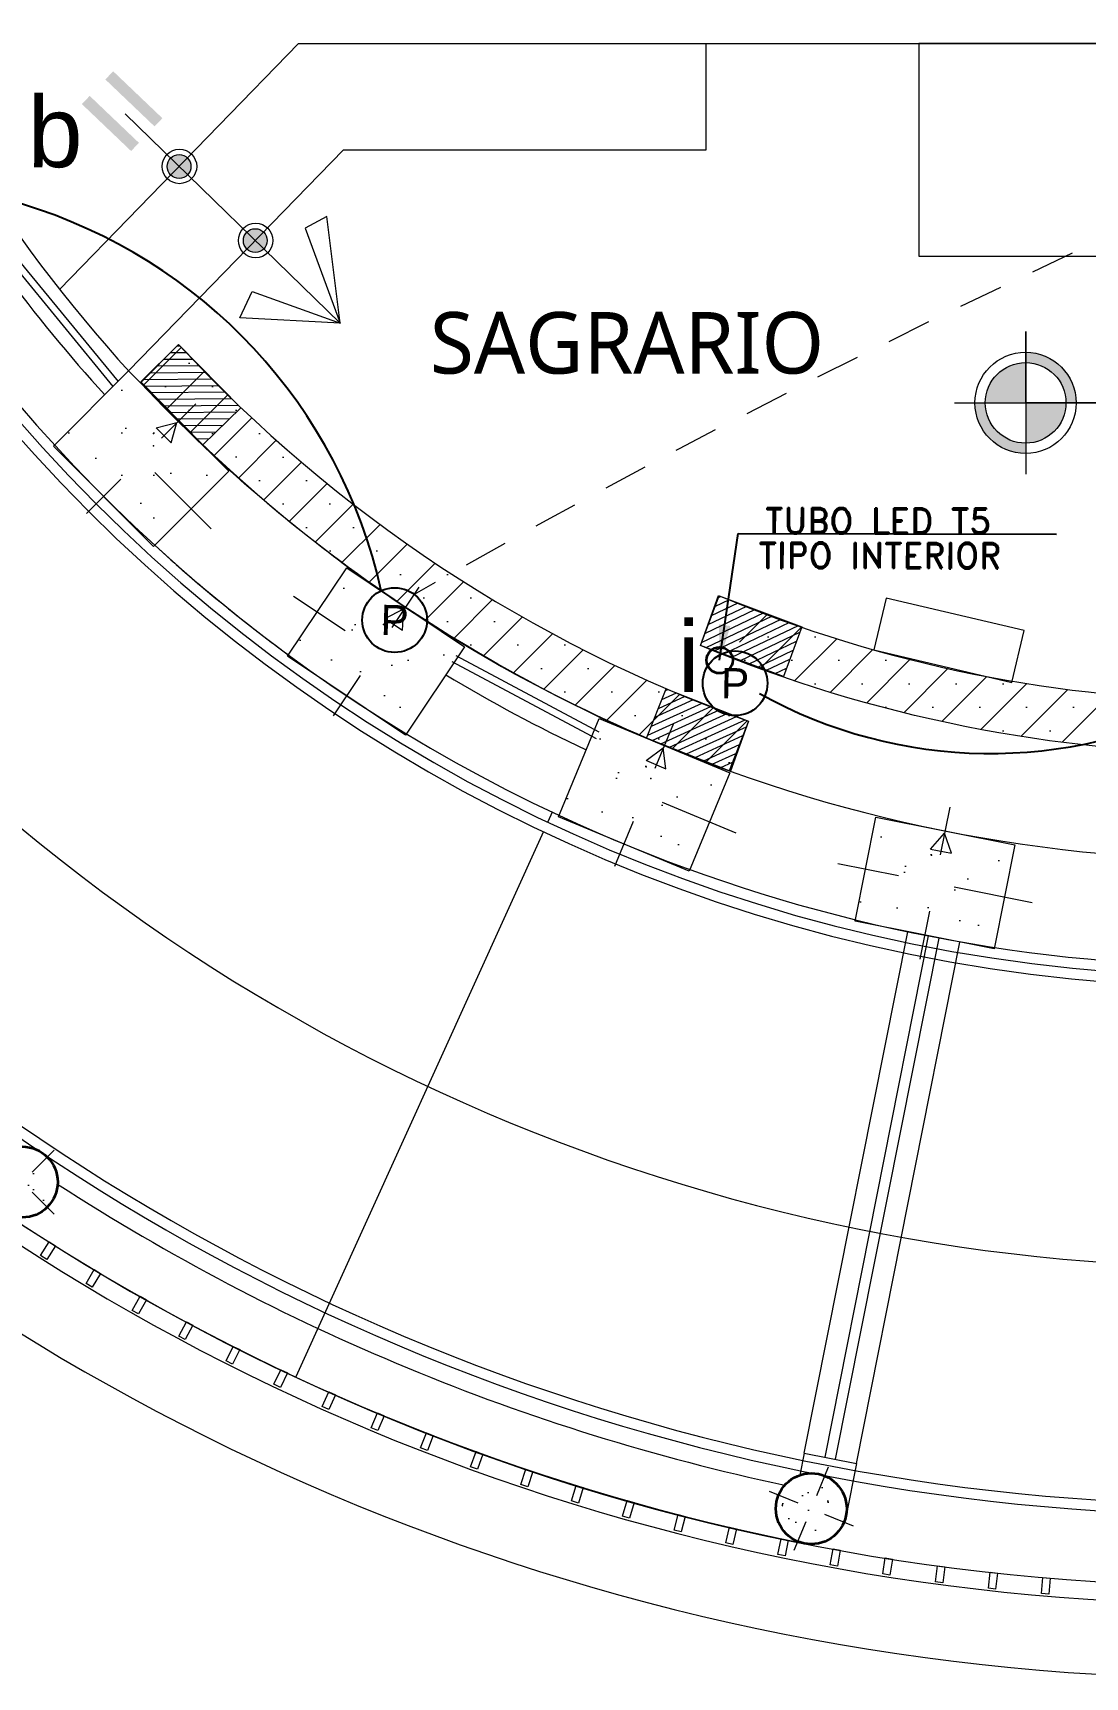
# Model space of a CAD drawing. Header units: metres. Extents: x 44.2 to 92, y 190.7 to 278.8.
# Drawn here: x 51.645 to 54.615, y 260.868 to 265.509 of the extents above; entities that cross this region are included whole.
import ezdxf
from ezdxf.enums import TextEntityAlignment as Align

# ---------------------------------------------------------------- set-up
doc = ezdxf.new("R2010")
doc.units = ezdxf.units.M
doc.linetypes.add('CONTINUA', pattern=[0])
doc.linetypes.add('HIDDEN2', pattern=[0.1875, 0.125, -0.0625])
for name, color, linetype, lineweight in [('A-DOOR', 31, 'Continuous', 18), ('corriente debil', 30, 'Continuous', 15), ('Cotas varias El', 253, 'Continuous', 13), ('Structural - Bearing_Pen_No__20', 1, 'Continuous', 0), ('TOMACORRIENTE', 5, 'HIDDEN2', 30)]:
    doc.layers.add(name, color=color, linetype=linetype, lineweight=lineweight)
doc.layers.add('ALUMBRADO', color=1, linetype='Continuous')
doc.layers.add('CELOSIA', color=40, linetype='Continuous')
doc.layers.add('Structural - Bearing_Pen_No__169', color=7, linetype='Continuous', lineweight=13, true_color=0x68b353)
doc.layers.add('Structural - Bearing_Pen_No__28', color=7, linetype='Continuous', lineweight=35, true_color=0xa80f02)
doc.styles.add('01COTAS', font='romans.shx')
doc.styles.add('Generales', font='trebuc.ttf', dxfattribs={"height": 0.22})
doc.styles.add('GENERATED_STYLE_3', font='romand.shx')
doc.styles.get("Standard").update_dxf_attribs({"font": 'arial.ttf'})
doc.dimstyles.new('DIM-50-PLANTA', dxfattribs={"dimscale": 0.05, "dimtxt": 2, "dimasz": 2, "dimexe": 2, "dimexo": 2, "dimgap": 1, "dimtad": 1, "dimdec": 0, "dimlfac": 1000, "dimdsep": 46, "dimtxsty": '01COTAS', "dimcen": 25, "dimclrd": 9, "dimclre": 9, "dimclrt": 7, "dimadec": 0, "dimazin": 0, "dimtfac": 1, "dimtdec": 0, "dimtmove": 2, "dimatfit": 3, "dimfxl": 1, "dimtolj": 1, "dimtzin": 0, "dimarcsym": 0})
pattern_1 = [(45, (-86.99356102882832, 322.4491562528477), (-0.06629126073623884, 0.06629126073623884), []), (45, (-86.92726976782832, 322.4491562528477), (-0.06629126073623884, 0.06629126073623884), [0, -0.09375])]
pattern_2 = [(180.5000000001064, (-98.93340381137898, 495.0666180949511), (0.0001636225406294304, -0.01874928605745291), [])]
pattern_3 = [(204.5000000000942, (-178.2309700304521, 412.7596817356097), (0.007775498299832668, -0.01706177382892236), [])]

# ---------------------------------------------------------------- blocks, each defined once
blk = doc.blocks.new('CC 20')
at = {"layer": 'Structural - Bearing_Pen_No__169', "linetype": 'Continuous', "lineweight": 13, "true_color": 0x68b353}
h = blk.add_hatch(dxfattribs=at)
h.set_pattern_fill('STRUCTURAL_CONCRETE', color=85, scale=0.5, style=0, pattern_type=2)
h.set_pattern_definition([(0, (2785.243095673833, 1847.384106738051), (0, 0.3117691577510656), [0.0300000011921, -0.1500000059605]), (0, (2785.333095677409, 1847.539991310553), (0, 0.3117691577510656), [0.0300000011921, -0.1500000059605]), (60.00000000000014, (2785.243095673833, 1847.384106738051), (-0.2700000107289013, 0.1558845788755322), [0.0300000011921, -0.1500000059605]), (60.00000000000014, (2785.423095680985, 1847.384106738051), (-0.2700000107289013, 0.1558845788755322), [0.0300000011921, -0.1500000059605]), (120.0000000000003, (2785.273095675025, 1847.384106738051), (0.2700000107289002, 0.1558845788755341), [0.03000000119209997, -0.1500000059604998]), (120.0000000000003, (2785.453095682177, 1847.384106738051), (0.2700000107289002, 0.1558845788755341), [0.03000000119209997, -0.1500000059604998]), (0, (2785.243095673833, 1847.414106739243), (0, 0.0600000023842), [0, -0.0600000023842, 0, -0.0900000035763]), (44.99999999999999, (2785.273095675025, 1847.414106739243), (-0.04242640855707682, 0.04242640855707686), [0, -0.04500000178815, 0, -0.07500000298025])])
h.paths.add_polyline_path([(2788.202981145824, 1849.662965080386), (2788.302981145824, 1849.762965080386), (2788.202981063535, 1849.862965080385), (2788.10385682874, 1849.776169994727)])
at = {"layer": 'Structural - Bearing_Pen_No__20', "color": 1, "linetype": 'Continuous', "lineweight": 0}
for p, q in [((2788.202981063535, 1849.802965025247), (2788.202981063535, 1849.890465025246)), ((2788.162981200963, 1849.762964998097), (2788.075481200963, 1849.762964998097)), ((2788.242981200963, 1849.762964998097), (2788.330481200963, 1849.762964998097)), ((2788.202981063535, 1849.722965025246), (2788.202981063535, 1849.635465025247))]:
    blk.add_line(p, q, dxfattribs=at)
at = {"layer": 'Structural - Bearing_Pen_No__28', "color": 14, "linetype": 'Continuous', "lineweight": 35, "true_color": 0xa80f02}
blk.add_circle((2788.202981145824, 1849.762965080386), 0.1, dxfattribs=at)
blk = doc.blocks.new('*U208')
blk.add_blockref('CC 20', (-2788.202981200963, -1849.762965025247))
blk = doc.blocks.new('*U209')
at = {"layer": 'Cotas varias El', "color": 0, "linetype": 'ByBlock', "lineweight": -2, "transparency": 16777216}
for p, rotation in [((70.08669819041573, 262.3154153292195), 45), ((72.31402558421462, 261.3936254513645), 67.49999999999996)]:
    blk.add_blockref('*U208', p, dxfattribs=dict(at, rotation=rotation))
blk = doc.blocks.new('*U210')
at = {"layer": 'CELOSIA', "linetype": 'Continuous', "lineweight": 5}
blk.add_lwpolyline([(0.02311068210171641, -0.009533958925487696), (-0.0224195818576689, -0.01106175163914713), (-0.02311068210171641, 0.009533958925487696), (0.0224195818576689, 0.01106175163914713)], close=True, dxfattribs=at)
blk = doc.blocks.new('*U211')
at = {"layer": 'Cotas varias El', "color": 0, "linetype": 'ByBlock', "lineweight": -2, "transparency": 16777216}
for p, rotation in [((50.78914651447384, 262.071947050556), 55.91430173263453), ((50.91698311773913, 261.9935361462694), 57.27806518952773), ((51.04664968311742, 261.9181899528123), 58.64182864642095), ((51.17807275239952, 261.8459511550238), 60.00559210331495), ((51.31117787228838, 261.7768606773526), 61.36935556020844), ((51.44588963657795, 261.7109576606732), 62.73311901710166), ((51.58213172887221, 261.6482794401118), 64.09688247399488), ((51.71982696581946, 261.5888615238953), 65.46064593088808), ((51.85889734083808, 261.5327375732357), 66.8244093877813), ((51.99926406830841, 261.4799393832598), 68.18817284467453), ((52.14084762820619, 261.4304968649973), 69.55193630156745), ((52.28356781115183, 261.3844380284356), 70.91569975846095), ((52.4273437638504, 261.3417889666513), 72.27946321535416), ((52.57209403489633, 261.3025738410288), 73.64322667224765), ((52.71773662091688, 261.2668148675717), 75.00699012914112), ((52.86418901302847, 261.2345323043176), 76.37075358603433), ((53.01136824357922, 261.2057444398613), 77.7345170429278), ((53.15919093315154, 261.1804675829944), 79.09828049982156), ((53.30757333779783, 261.1587160534656), 80.4620439567153), ((53.45643139648289, 261.1405021738685), 81.82580741360904), ((53.60568077870579, 261.125836262661), 83.18957087050254)]:
    blk.add_blockref('*U210', p, dxfattribs=dict(at, rotation=rotation))

msp = doc.modelspace()

# ---------------------------------------------------------------- hatches: boundary and pattern name
at = {"layer": 'Cotas varias El'}
h = msp.add_hatch(color=256, dxfattribs=at)
h.paths.add_polyline_path([(51.92179059263403, 265.1752473099377), (51.94387507115183, 265.1984049392705), (51.8049292889209, 265.3309118060317), (51.78284481147966, 265.3077541756674)])
h.paths.add_polyline_path([(51.98804402711317, 265.244720198968), (52.01012850347944, 265.2678778303639), (51.87118272124814, 265.4003846971241), (51.84909824488229, 265.3772270657291)])
for points in [[(52.02811552827817, 265.148384367075, 1), (52.08631895256364, 265.1147956606194, 1)], [(52.04044430848385, 265.1024759497028, 1), (52.07399017506462, 265.1607040764207, 1)], [(52.24324070127265, 264.9392883127265, 1), (52.30144412555808, 264.9056996062709, 1)], [(52.25556948147833, 264.8933798953543, 1), (52.28911534805909, 264.9516080220722, 1)], [(54.3330548995152, 264.464550085644), (54.30401586853948, 264.464550085644, 0.4163528812831421), (54.44790275273563, 264.3217095551662), (54.44790275273563, 264.3507495569689, -0.4168992925091289)]]:
    msp.add_hatch(color=256, dxfattribs=at).paths.add_polyline_path(points)
h = msp.add_hatch(dxfattribs=at)
h.set_pattern_fill('SACNCR', color=256)
h.set_pattern_definition(pattern_1)
edge = h.paths.add_edge_path()
edge.add_line((53.61388721233479, 263.4248287202535), (53.66466947666873, 263.5659710655263))
edge.add_arc((55.04541205959488, 267.4034796504773), 4.078347976801195, 222.8562714295805, 250.211176273321, ccw=False)
edge.add_line((52.05572925131732, 264.6295440121165), (51.94807120150743, 264.5213285261056))
edge.add_arc((55.06784834318279, 267.4473183827489), 4.277198388536535, 223.164105008389, 250.1272043022473)
h = msp.add_hatch(dxfattribs=at)
h.set_pattern_fill('SACNCR', color=256)
h.set_pattern_definition(pattern_1)
edge = h.paths.add_edge_path()
edge.add_line((53.61388721233479, 263.4248287202535), (53.66466947666873, 263.5659710655263))
edge.add_arc((55.04541205959488, 267.4034796504773), 4.078347976801195, 222.8562714295805, 250.211176273321, ccw=False)
edge.add_line((52.05572925131732, 264.6295440121165), (51.94807120150743, 264.5213285261056))
edge.add_arc((55.06784834318279, 267.4473183827489), 4.277198388536535, 223.164105008389, 250.1272043022473)
h = msp.add_hatch(dxfattribs=at)
h.set_pattern_fill('ANSI31', color=256, scale=0.15, angle=135.5000000001066)
h.set_pattern_definition(pattern_2)
h.paths.add_polyline_path([(52.23125526155386, 264.4509274464416), (52.12426769418074, 264.3457910567965), (51.94904037810557, 264.5241036690848), (52.05602794547849, 264.6292400587299)])
h = msp.add_hatch(dxfattribs=at)
h.set_pattern_fill('ANSI31', color=256, scale=0.15, angle=135.5000000001066)
h.set_pattern_definition(pattern_2)
h.paths.add_polyline_path([(52.23125526155386, 264.4509274464416), (52.12426769418074, 264.3457910567965), (51.94904037810557, 264.5241036690848), (52.05602794547849, 264.6292400587299)])
h = msp.add_hatch(color=256, dxfattribs=at)
edge = h.paths.add_edge_path()
edge.add_line((54.56066550761879, 264.4645500838475), (54.44686020358954, 264.464550085644))
edge.add_line((54.44686020358954, 264.464550085644), (54.44686020358954, 264.3507447818395))
edge.add_arc((54.44686020460038, 264.464550085644), 0.1138053038046205, 269.9999994913017, 359.9999990956475)
edge = h.paths.add_edge_path()
edge.add_arc((54.44686020437565, 264.4645500838475), 0.1138053056009154, 90.00000039565423, 180)
edge.add_line((54.33305489956082, 264.4645500838475), (54.44686020359008, 264.464550085644))
edge.add_line((54.44686020358954, 264.464550085644), (54.44686020358954, 264.5783553894485))
edge = h.paths.add_edge_path()
edge.add_line((54.44686020358954, 264.6073944186344), (54.44686020358954, 264.5783553894485))
edge.add_arc((54.44686020280399, 264.4645500838475), 0.1138053056009154, 0, 89.99999960434582, ccw=False)
edge.add_line((54.56066550761879, 264.4645500838475), (54.5897045386012, 264.464550085644))
edge.add_arc((54.44686020460038, 264.464550085644), 0.1428443340010337, 0, 90.00000040528428)
h = msp.add_hatch(dxfattribs=at)
h.set_pattern_fill('STRUCTURAL_CONCRETE', color=256, angle=-45.00000000000001, style=0, pattern_type=2)
h.set_pattern_definition([(315, (45.3304907121117, 273.2599459307683), (0.440908171221194, 0.4409081712211939), [0.0600000023842, -0.300000011921]), (315, (45.67822401437869, 273.3531207816935), (0.440908171221194, 0.4409081712211939), [0.0600000023842, -0.300000011921]), (15.00000000000012, (45.3304907121117, 273.2599459307683), (-0.1613835914030972, 0.6022917626242895), [0.0600000023842, -0.3000000119210001]), (15.00000000000012, (45.58504916345399, 273.005387479426), (-0.1613835914030972, 0.6022917626242895), [0.0600000023842, -0.3000000119210001]), (75.00000000000024, (45.37291712066897, 273.2175195222113), (0.6022917626242905, -0.1613835914030932), [0.06000000238419995, -0.3000000119209996]), (75.00000000000024, (45.62747557201081, 272.962961070869), (0.6022917626242905, -0.1613835914030932), [0.06000000238419995, -0.3000000119209996]), (315, (45.37291712066897, 273.3023723393254), (0.0848528171141537, 0.08485281711415366), [0, -0.1200000047684, 0, -0.1800000071526]), (359.9999999999999, (45.41534352922579, 273.2599459307683), (7.632783294297951e-17, 0.1200000047684), [0, -0.0900000035763, 0, -0.1500000059605])])
h.paths.add_polyline_path([(51.91468064018798, 264.5546145659551), (51.70254860583216, 264.3424825315993), (51.98539131830674, 264.0596398191247), (52.19752335266301, 264.2717718534805)])
h = msp.add_hatch(dxfattribs=at)
h.set_pattern_fill('STRUCTURAL_CONCRETE', color=256, angle=-33.75000000000001, style=0, pattern_type=2)
h.set_pattern_definition([(326.25, (44.37437767625968, 271.2522666571837), (0.3464193272401693, 0.5184531614463392), [0.0600000023842, -0.300000011921]), (326.25, (44.69725186895838, 271.4114905813896), (0.3464193272401693, 0.5184531614463392), [0.0600000023842, -0.300000011921]), (26.25000000000013, (44.37437767625968, 271.2522666571837), (-0.2757839448648013, 0.5592345184750702), [0.0600000023842, -0.3000000119210001]), (26.25000000000013, (44.67370674858219, 271.052261365349), (-0.2757839448648013, 0.5592345184750702), [0.0600000023842, -0.3000000119210001]), (86.25000000000028, (44.4242658549795, 271.2189324418779), (0.6222032721049694, -0.0407813570287287), [0.06000000238419995, -0.3000000119209996]), (86.25000000000028, (44.72359492730291, 271.0189271500435), (0.6222032721049694, -0.0407813570287287), [0.06000000238419995, -0.3000000119209996]), (326.25, (44.40771189156501, 271.3021548359042), (0.06666843061153338, 0.09977635744108514), [0, -0.1200000047684, 0, -0.1800000071526]), (11.24999999999998, (44.45760007028574, 271.2688206205984), (-0.02341083957220403, 0.1176942383251642), [0, -0.09000000357629999, 0, -0.1500000059605])])
h.paths.add_polyline_path([(52.53038014031452, 263.9987175268258), (52.36370907040853, 263.749276643135), (52.6962969153299, 263.5270485499272), (52.86296798523588, 263.776489433618)])
h = msp.add_hatch(dxfattribs=at)
h.set_pattern_fill('ANSI31', color=256, scale=0.15, angle=160.5382700523906)
h.set_pattern_definition([(205.5382700523903, (-180.7453409389388, 408.7999683404605), (0.008083385102192775, -0.01691807865242529), [])])
h.paths.add_polyline_path([(53.81565050149413, 263.8327574946758), (53.76321325191736, 263.6922216100882), (53.52898677760465, 263.779617026049), (53.58142402718119, 263.9201529106367)])
h = msp.add_hatch(dxfattribs=at)
h.set_pattern_fill('SACNCR', color=256)
h.set_pattern_definition([(45, (-85.42476185842376, 321.742885960695), (-0.06629126073623884, 0.06629126073623884), []), (45, (-85.35847059742376, 321.742885960695), (-0.06629126073623884, 0.06629126073623884), [0, -0.09375])])
edge = h.paths.add_edge_path()
edge.add_line((56.46848851075119, 263.7420287335609), (56.4177027606153, 263.8832235582026))
edge.add_arc((55.04531491368039, 267.4032858746615), 3.778132754968896, 248.6948512152755, 291.299617081693, ccw=False)
edge.add_line((53.67258722368813, 263.8833560737568), (53.62276305390582, 263.7418726750645))
edge.add_arc((55.04542502831399, 267.4026985856256), 3.927545472793641, 248.7629894126417, 291.2432947446474)
h = msp.add_hatch(dxfattribs=at)
h.set_pattern_fill('ANSI31', color=256, scale=0.15, angle=159.5000000000944)
h.set_pattern_definition(pattern_3)
h.paths.add_polyline_path([(53.66466947666873, 263.5659710655263), (53.60969429266007, 263.4264084303289), (53.37708990066454, 263.5180337370096), (53.43206508467297, 263.657596372207)])
h = msp.add_hatch(dxfattribs=at)
h.set_pattern_fill('ANSI31', color=256, scale=0.15, angle=159.5000000000944)
h.set_pattern_definition(pattern_3)
h.paths.add_polyline_path([(53.66466947666873, 263.5659710655263), (53.60969429266007, 263.4264084303289), (53.37708990066454, 263.5180337370096), (53.43206508467297, 263.657596372207)])
h = msp.add_hatch(dxfattribs=at)
h.set_pattern_fill('STRUCTURAL_CONCRETE', color=256, angle=-22.50000000000004, style=0, pattern_type=2)
h.set_pattern_definition([(337.4999999999999, (43.82829479043519, 269.0965940302878), (0.2386177827875023, 0.576074287428984), [0.0600000023842, -0.300000011921]), (337.4999999999999, (44.1139019994105, 269.3157481416612), (0.2386177827875023, 0.576074287428984), [0.0600000023842, -0.300000011921]), (37.50000000000009, (43.82829479043519, 269.0965940302878), (-0.3795860759867687, 0.4946862054031853), [0.0600000023842, -0.3000000119210001]), (37.50000000000009, (44.16089143535535, 268.958827989162), (-0.3795860759867687, 0.4946862054031853), [0.0600000023842, -0.3000000119210001]), (97.5000000000002, (43.88372756458855, 269.0736330234335), (0.6182038587742693, 0.0813880820258008), [0.06000000238419992, -0.3000000119209993]), (97.5000000000002, (44.21632420950871, 268.9358669823077), (0.6182038587742693, 0.0813880820258008), [0.06000000238419992, -0.3000000119209993]), (337.4999999999999, (43.85125579728927, 269.1520268044412), (0.04592201370859853, 0.1108655483067816), [0, -0.1200000047684, 0, -0.1800000071526]), (22.49999999999994, (43.90668857144308, 269.1290657975869), (-0.04592201370859832, 0.1108655483067816), [0, -0.0900000035763, 0, -0.1500000059605])])
h.paths.add_polyline_path([(53.24267918971398, 263.5735769596283), (53.12787416000472, 263.2964130998748), (53.49742597300909, 263.1433397269286), (53.61223100271835, 263.4205035866821)])
h = msp.add_hatch(dxfattribs=at)
h.set_pattern_fill('STRUCTURAL_CONCRETE', color=256, scale=0.9999999999999999, angle=-11.25000000000002, style=0, pattern_type=2)
h.set_pattern_definition([(348.75, (43.71324407845239, 266.8757615021505), (0.1216462907607052, 0.6115572016119156), [0.06000000238419999, -0.300000011921]), (348.75, (43.95060857883325, 267.1464238310946), (0.1216462907607052, 0.6115572016119156), [0.06000000238419999, -0.300000011921]), (48.75000000000011, (43.71324407845239, 266.8757615021505), (-0.468800927082889, 0.4111273788808757), [0.0600000023842, -0.3000000119210001]), (48.75000000000011, (44.06632679342763, 266.805528983434), (-0.468800927082889, 0.4111273788808757), [0.0600000023842, -0.3000000119210001]), (108.7500000000002, (43.77209119761508, 266.8640560823645), (0.5904472178435922, 0.2004298227310417), [0.06000000238419994, -0.3000000119209996]), (108.7500000000002, (44.12517391259033, 266.7938235636478), (0.5904472178435922, 0.2004298227310417), [0.06000000238419994, -0.3000000119209996]), (348.75, (43.72494949823866, 266.934608621313), (0.02341083957220413, 0.1176942383251642), [0, -0.1200000047684, 0, -0.1800000071526]), (33.74999999999995, (43.78379661740135, 266.9229032015267), (-0.06666843061153327, 0.09977635744108518), [0, -0.0900000035762999, 0, -0.1500000059604998])])
h.paths.add_polyline_path([(54.02422090013877, 263.2955229398706), (53.96569380353392, 263.0012873557499), (54.35800791569525, 262.9232512269435), (54.4165350123001, 263.217486811064)])

# ---------------------------------------------------------------- linework, layer by layer
at = {"color": 7, "ltscale": 0.0005}
for centre in [(52.66587696428485, 263.8513571542894), (53.62683167991802, 263.6731382791248)]:
    msp.add_circle(centre, 0.09132719158457095, dxfattribs=at)
at = {"layer": 'A-DOOR', "color": 2, "lineweight": 35}
msp.add_circle((53.58310784212415, 263.7382315098725), 0.03696424581475056, dxfattribs=at)
at = {"layer": 'ALUMBRADO', "linetype": 'CONTINUA', "lineweight": 25}
for centre, radius, start, end in [((51.18749642357798, 263.612484283175), 1.475922172414404, 12.59837595659375, 73.2544653173921), ((54.34811238570363, 264.816865533634), 1.341855290919808, 240.925615287916, 297.4398965249978)]:
    msp.add_arc(centre, radius, start, end, dxfattribs=at)
at = {"layer": 'Cotas varias El'}
for p, q in [((53.54511432241343, 265.178464038655), (53.54511432241343, 265.478464038655)), ((51.5896985565948, 264.8527604634239), (51.87054351888567, 264.5104071022471)), ((51.60633335204643, 264.8638716991985), (51.88545390125269, 264.5253112402755)), ((52.00760508619149, 264.3646962994845), (52.10459890665905, 264.4616901199518)), ((51.89246687230278, 264.2495580855955), (51.79547305183522, 264.1525642651282)), ((51.9889268522127, 264.2682363195746), (52.14802587797956, 264.1091372938077)), ((52.52603421853044, 263.8212179128436), (52.38052703637757, 263.918442703622)), ((52.6585702849068, 263.8305771466857), (52.73477784064269, 263.9446298137586)), ((53.52898677760465, 263.779617026049), (53.57983761572228, 263.9209499627572)), ((53.52898677760465, 263.779617026049), (53.57983761572228, 263.9209499627572)), ((53.52898677760465, 263.779617026049), (53.57983761572228, 263.9209499627572)), ((53.52898677760465, 263.779617026049), (53.57983761572228, 263.9209499627572)), ((53.52898677760465, 263.779617026049), (53.57983761572228, 263.9209499627572)), ((53.52898677760465, 263.779617026049), (53.57983761572228, 263.9209499627572)), ((53.52898677760465, 263.779617026049), (53.57983761572228, 263.9209499627572)), ((53.52898677760465, 263.779617026049), (53.57983761572228, 263.9209499627572)), ((52.82704755996049, 263.7349102481732), (53.23442043441692, 263.5171649102918)), ((52.83821739060029, 263.7516176107021), (53.24211673074917, 263.5357289155893)), ((52.5681067707367, 263.6951889300678), (52.49189921500081, 263.5811362629947)), ((53.40120875752817, 263.4336760063329), (53.45370143490371, 263.5604045399775)), ((53.11058001261533, 263.3094769410762), (53.09818857954433, 263.2821516029587)), ((53.42086595565004, 263.3374107544982), (53.62873885046454, 263.2513069822161)), ((54.20699768878856, 263.1892377285984), (54.23375822364986, 263.3237720223368)), ((53.08579716643412, 263.2548263088583), (52.3866041899668, 261.7160597241017)), ((53.33889640519399, 263.283240680224), (53.28640372781891, 263.1565121465794)), ((54.08813195347446, 263.1298715672186), (53.91649452940445, 263.1640123735713)), ((54.24505759833917, 263.098657115696), (54.46573428643003, 263.0547617932423)), ((54.17523112704501, 263.0295364382153), (54.14847059218371, 262.8950021444774)), ((53.82209247237296, 261.5005572979525), (54.11427731390487, 262.9718251311734)), ((53.88093137626772, 261.4888105087846), (54.17310835372511, 262.9600387432372)), ((53.91035672627095, 261.4829668132768), (54.20253370372834, 262.9541950477295)), ((53.9691995622029, 261.4712398234931), (54.2613844037348, 262.9425076567139)), ((53.82209247237296, 261.5005572979525), (53.80973025621324, 261.4383085827633)), ((53.82209247237296, 261.5005572979525), (53.96919956220291, 261.4712398234931)), ((53.96919956220291, 261.4712398234931), (53.93998771035702, 261.3241464364976))]:
    msp.add_line(p, q, dxfattribs=at)
for points in [[(51.72006474016325, 264.7847159890385), (52.39436974067793, 265.478464038655)], [(52.39436974067793, 265.478464038655), (57.69585890414892, 265.478464038655)], [(52.51210325305852, 264.6894527369449), (51.90463581524059, 265.2798952343284)], [(51.9149009998975, 264.554746006731), (52.52113865068439, 265.178464038655)], [(52.52113865068439, 265.178464038655), (53.54511432241343, 265.178464038655)], [(52.51210325305852, 264.6894527369449), (52.47413742100378, 264.9904563432712), (52.41281079820357, 264.9577810337987), (52.51210325305852, 264.6894527369449), (52.22862973886379, 264.7047431613917), (52.26336229787092, 264.7785760817561), (52.51210325305852, 264.6894527369449)], [(54.24622026210288, 264.464550085644), (55.71400133617944, 264.464550085644), (54.44790275273563, 264.464550085644), (54.44790275273563, 264.6662325738068), (54.44790275273563, 264.2628675938882)], [(52.19756777683868, 264.2717274199989), (51.98539131830623, 264.0596398191245), (51.70260785047376, 264.3425417638345), (51.91478430900619, 264.5546293647088), (52.19756777683868, 264.2717274199989)], [(52.86303328299397, 263.7764457906865), (52.69629691532992, 263.5270485499275), (52.36376726098457, 263.7493637068129), (52.5305036286486, 263.9987609475719), (52.86303328299397, 263.7764457906865)], [(53.61231807064611, 263.4204675059415), (53.49742597300884, 263.1433397269288), (53.12792226765855, 263.2965291904452), (53.24281436529581, 263.5736569694578), (53.61231807064611, 263.4204675059415)], [(54.41664285134104, 263.21746534), (54.35800791569566, 262.9232512269431), (53.96572243161975, 263.0014311411369), (54.02435736726513, 263.2956452541939), (54.41664285134104, 263.21746534)]]:
    msp.add_lwpolyline(points, dxfattribs=at)
for points in [[(54.14531491368044, 265.478464038655), (54.14531491368044, 264.8784640386549), (55.94531491368053, 264.8784640386549), (55.94531491368053, 265.478464038655)], [(52.23125526155386, 264.4509274464416), (52.12426769418074, 264.3457910567965), (51.94904037810557, 264.5241036690848), (52.05602794547849, 264.6292400587299)], [(52.23125526155386, 264.4509274464416), (52.12426769418074, 264.3457910567965), (51.94904037810557, 264.5241036690848), (52.05602794547849, 264.6292400587299)], [(53.81565050149413, 263.8327574946758), (53.76321325191736, 263.6922216100882), (53.52898677760465, 263.779617026049), (53.58142402718119, 263.9201529106367)], [(54.01892360797824, 263.7677108611472), (54.40821295058544, 263.6757662705915), (54.44269217204384, 263.8217497740692), (54.05340282943661, 263.913694364625)], [(53.66466947666873, 263.5659710655263), (53.60969429266007, 263.4264084303289), (53.37708990066454, 263.5180337370096), (53.43206508467297, 263.657596372207)], [(53.66466947666873, 263.5659710655263), (53.60969429266007, 263.4264084303289), (53.37708990066454, 263.5180337370096), (53.43206508467297, 263.657596372207)]]:
    msp.add_lwpolyline(points, close=True, dxfattribs=at)
msp.add_lwpolyline([(51.94807120150743, 264.5213285261056), (52.05602794547849, 264.6292400587299, 0.119908186550272), (53.66466947666873, 263.5659710655263), (53.61388721233479, 263.4248287202535, -0.1181945375304847)], format="xyb", close=True, dxfattribs=at)
msp.add_lwpolyline([(51.94807120150743, 264.5213285261056), (52.05602794547849, 264.6292400587299, 0.119908186550272), (53.66466947666873, 263.5659710655263), (53.61388721233479, 263.4248287202535, -0.1181945375304847)], format="xyb", close=True, dxfattribs=at)
for points in [[(52.08166020978283, 264.3876835484743, 0.08438674281729674), (53.24453447086346, 263.5778059844506, 0.06881949005013847)], [(52.08166020978283, 264.3876835484743, 0.04911372821644326), (52.72673569988208, 263.8675685467375, 0.04911372821644326)], [(53.57983761572228, 263.9209499627572, 0.2016972141337754), (56.50883607043793, 263.9201274031171)], [(56.56131342357396, 263.7794791112344, -0.2007665930653715), (53.52898677760465, 263.779617026049)], [(53.24453447086346, 263.5778059844505, 0.1080792026541025), (55.00592589121883, 263.1753365965185, 0.06874913980908556)]]:
    msp.add_lwpolyline(points, format="xyb", dxfattribs=at)
for centre, radius in [((52.05818917268977, 265.1318911307235), 0.04876075618795802), ((52.05721724042059, 265.1315900138467), 0.03360000000000191), ((52.05721724042059, 265.1315900138467), 0.03360000000000191), ((52.05721724042059, 265.1315900138467), 0.03360000000000191), ((52.05721724042059, 265.1315900138467), 0.03360000000000191), ((52.27331434568425, 264.922795076375), 0.04876075618795802), ((52.27234241341507, 264.9224939594982), 0.03360000000000191), ((52.27234241341507, 264.9224939594982), 0.03360000000000191), ((52.27234241341507, 264.9224939594982), 0.03360000000000191), ((52.27234241341507, 264.9224939594982), 0.03360000000000191), ((54.44686020358954, 264.464550085644), 0.1428443350500418), ((54.44686020358954, 264.464550085644), 0.1138053040743278)]:
    msp.add_circle(centre, radius, dxfattribs=at)
for centre, radius, start, end in [((55.04531491368034, 267.4032858746614), 6.539077311070855, 180.0000000000358, 267.9702383702038), ((55.04531491368046, 267.4032858746614), 6.329044810192556, 180.0000000000163, 268.337258296494), ((55.04531491368049, 267.4032858746614), 6.278, 180, 0), ((55.04531491368049, 267.4032858746614), 6.278, 180, 258.7684086753018), ((55.04531491368049, 267.4032858746614), 6.077999999999825, 180, 0), ((55.04531491368049, 267.4032858746614), 6.047999999999824, 180, 0), ((55.04531491368049, 267.4032858746614), 5.377965406460437, 180, 280.5003547340533), ((55.04531491368049, 267.4032858746614), 4.587965406460392, 180, 0), ((55.04531491368049, 267.4032858746614), 4.587965406460392, 180, 0), ((55.04531491368049, 267.4032858746614), 4.55796540646039, 180, 0), ((55.04531491368049, 267.4032858746614), 4.55796540646039, 180, 0), ((55.04531491368049, 267.4032858746614), 4.527965406460388, 180, 244.9703156321596), ((55.04531491368054, 267.4032858746614), 4.232516622810645, 180.020789940583, 222.3601683094529), ((55.04531491368046, 267.4032858746614), 4.32796540646013, 216.4104560391378, 222.3601683094528), ((55.04531491368049, 267.4032858746614), 4.527965406460388, 227.5394664938171, 233.7233156321599), ((55.04531491368046, 267.4032858746614), 4.32796540646013, 238.9044560391387, 244.8541683094507), ((55.04531491368049, 267.4032858746614), 4.527965406460388, 244.9703156321596, 267.4643156321598), ((55.04531491368049, 267.4032858746614), 6.127999999999999, 237.0739949770276, 257.9611100345276)]:
    msp.add_arc(centre, radius, start, end, dxfattribs=at)
for p in [(51.98539131830719, 264.3778378706587), (51.98498122603155, 264.3429521870125), (52.63421955499169, 263.8391325151248), (53.37565685047619, 263.437316394026), (53.38907425677885, 263.4047672182158), (54.18122655005826, 263.1878232374877)]:
    msp.add_point(p, dxfattribs=at)
at = {"layer": 'TOMACORRIENTE', "color": 10, "lineweight": 20}
msp.add_arc((65.38671501464883, 241.7725264133044), 25.51688685093804, 104.4500313684138, 119.759679306392, dxfattribs=at)

# ---------------------------------------------------------------- block references
at = {"layer": 'Cotas varias El'}
for name, p in [('*U211', (0.8981291458583485, 0)), ('*U209', (-18.47212230182592, -0.05000000000001137))]:
    msp.add_blockref(name, p, dxfattribs=at)

# ---------------------------------------------------------------- texts
at = {"color": 7}
for p in [(52.66587696428485, 263.8513571542894), (53.62683167991802, 263.6731382791248)]:
    msp.add_attdef('P', text='P', height=0.08552363311084257, rotation=358.965730284263, dxfattribs=at).set_placement(p, align=Align.MIDDLE_CENTER)
at = {"layer": 'ALUMBRADO', "color": 102, "lineweight": 25}
for s, p in [('b', (51.62954498052856, 265.1296522219684)), ('i', (53.46507526912107, 263.6488213638178))]:
    msp.add_text(s, height=0.2, dxfattribs=at).set_placement(p)
at = {"layer": 'corriente debil', "style": 'GENERATED_STYLE_3'}
for s, p in [('TUBO LED T5', (53.71067594957358, 264.0960609690929)), ('TIPO INTERIOR', (53.69225196926473, 263.9982837584176))]:
    msp.add_text(s, height=0.07203563752397697, rotation=359.9205840104085, dxfattribs=at).set_placement(p)
at = {"layer": 'Cotas varias El', "insert": (52.76526393463081, 264.9009165162409), "char_height": 0.09558342989296653, "width": 1.080833183741563, "attachment_point": 1, "style": 'Generales'}
msp.add_mtext('{\\H1.1304x; \\P\\H1.60774x;SAGRARIO}', dxfattribs=at)

# ---------------------------------------------------------------- leaders
msp.add_leader([(53.58310784212415, 263.7382315098725), (53.63518509695498, 264.0962704227312), (54.53403411309904, 264.0937765153218)], dimstyle='DIM-50-PLANTA', override={"dimgap": 1, "dimtad": 0})

doc.saveas('drawing.dxf')
